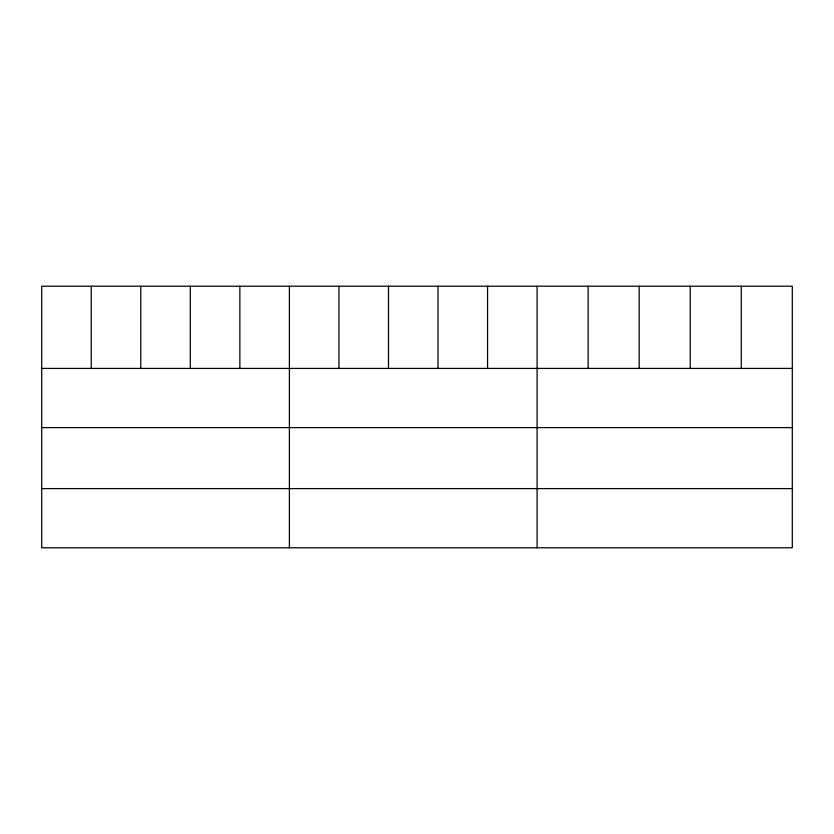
<?xml version="1.0" encoding="UTF-8"?>
<svg xmlns="http://www.w3.org/2000/svg" width="834" height="834" viewBox="0 0 834 834"><rect width="100%" height="100%" fill="white"/><g stroke="black" fill="none" stroke-linecap="round" stroke-linejoin="round"><path stroke-width="1.25" d="M792.3 368.419L792.3 547.782L41.7 547.782L41.7 286.218L792.3 286.218L792.3 368.419L41.7 368.419M41.7 427.613L792.3 427.613M41.7 488.599L792.3 488.599M741.259 286.218L741.259 368.419M690.218 286.218L690.218 368.419M639.178 286.218L639.178 368.419M588.137 286.218L588.137 368.419M537.096 286.218L537.096 547.782M487.556 286.218L487.556 368.419M438.017 286.218L438.017 368.419M388.477 286.218L388.477 368.419M338.938 286.218L338.938 368.419M289.398 286.218L289.398 547.782M239.858 286.218L239.858 368.419M190.319 286.218L190.319 368.419M140.779 286.218L140.779 368.419M91.24 286.218L91.24 368.419"/></g></svg>
